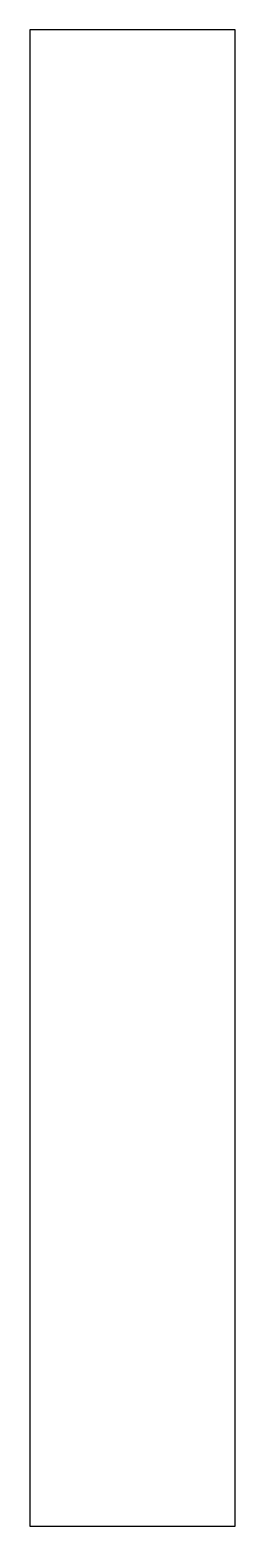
# Model space of a CAD drawing. Extents: x 0 to 0.16, y 0 to 1.18.
import ezdxf

# ---------------------------------------------------------------- set-up
doc = ezdxf.new("R2010")
doc.units = 0
doc.layers.get('0').update_dxf_attribs({"linetype": 'CONTINUOUS'})

msp = doc.modelspace()

# ---------------------------------------------------------------- linework, layer by layer
at = {"color": 0}
for p, q in [((0.0333, 1.176), (0, 1.176)), ((0, 1.176), (0, 1.1447)), ((0.088, 1.176), (0.0333, 1.176)), ((0.1391, 1.176), (0.088, 1.176)), ((0.1617, 1.176), (0.1391, 1.176)), ((0.1617, 1.1611), (0.1617, 1.176)), ((0.1617, 1.1142), (0.1617, 1.1611)), ((0, 1.1447), (0, 1.0636)), ((0.1617, 1.0326), (0.1617, 1.1142)), ((0, 1.0636), (0, 0.9411)), ((0.1617, 0.9132), (0.1617, 1.0326)), ((0, 0.9411), (0, 0.7854)), ((0.1617, 0.7532), (0.1617, 0.9132)), ((0, 0.7854), (0, 0.6051)), ((0.1617, 0.5496), (0.1617, 0.7532)), ((0, 0.6051), (0, 0.4086)), ((0.1617, 0.2995), (0.1617, 0.5496)), ((0, 0.4086), (0, 0.204)), ((0.1617, 0), (0.1617, 0.2995)), ((0, 0.204), (0, 0)), ((0, 0), (0.1617, 0))]:
    msp.add_line(p, q, dxfattribs=at)

doc.saveas('drawing.dxf')
